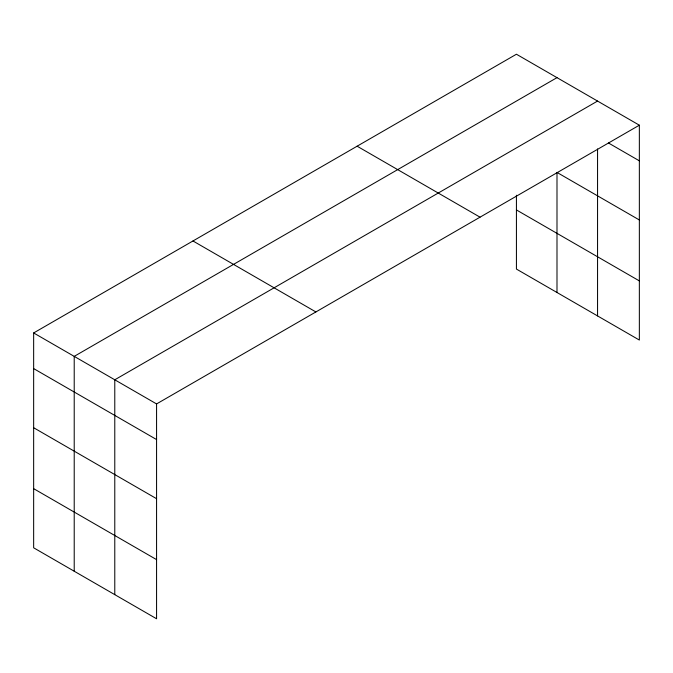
<?xml version="1.0" encoding="UTF-8"?>
<svg xmlns="http://www.w3.org/2000/svg" width="673" height="673" viewBox="0 0 673 673"><rect width="100%" height="100%" fill="white"/><g stroke="black" fill="none" stroke-linecap="round" stroke-linejoin="round"><path stroke-width="1.01" d="M639.35 125.195L156.573 403.926L156.573 618.773L33.65 547.805L33.65 332.95L516.427 54.227L639.35 125.195L639.35 340.05L516.427 269.074L516.427 195.229M556.992 77.647L74.215 356.37L74.215 571.226M597.557 101.068L114.78 379.791L114.78 594.646M608.459 142.987L639.35 160.83M639.35 219.97L556.992 172.423L556.992 292.494M516.427 209.934L639.35 280.902M357.111 146.201L480.034 217.177M192.966 240.968L315.889 311.944M33.65 332.95L156.573 403.926M33.65 368.585L156.573 439.553M33.65 427.725L156.573 498.693M33.65 488.657L156.573 559.633M597.557 148.935L597.557 315.915"/></g></svg>
